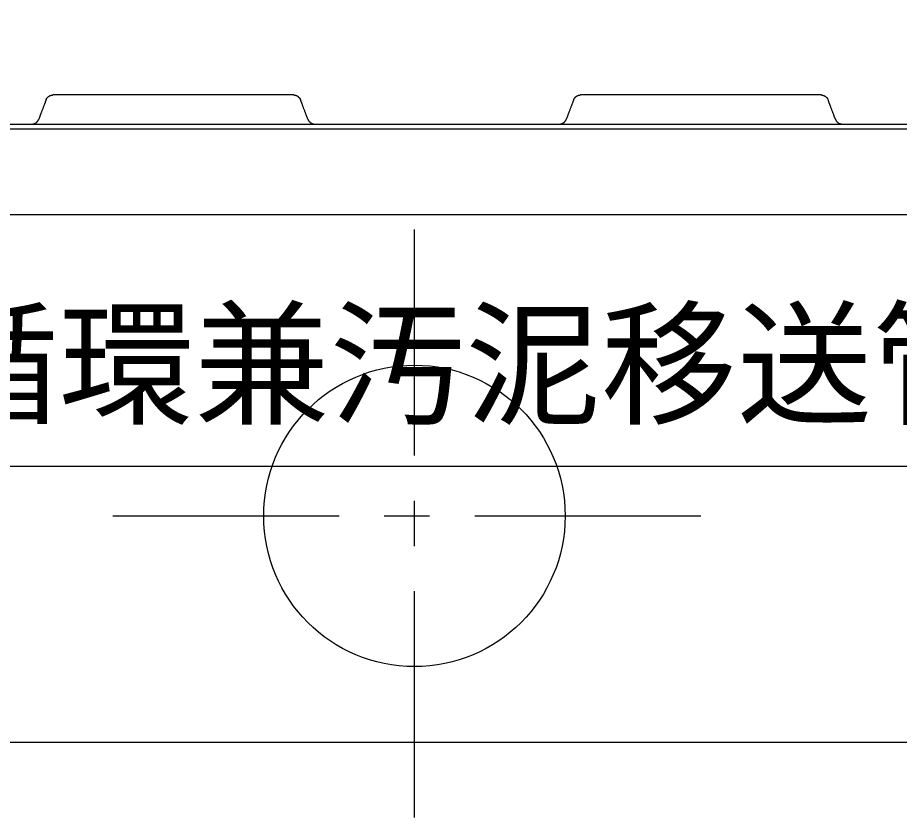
# Model space of a CAD drawing. Units: millimetres, scale not verified. Extents: x -23521 to 8910, y -6308 to 6308.
# Drawn here: x -4629 to -4044, y -207 to 323 of the extents above; entities that cross this region are included whole.
import ezdxf
from ezdxf.enums import TextEntityAlignment as Align

# ---------------------------------------------------------------- set-up
doc = ezdxf.new("R2010")
doc.units = ezdxf.units.MM
doc.header["$LTSCALE"] = 30
doc.linetypes.add('CHAIN1', pattern=[8, 5, -1, 1, -1])
for name, color, linetype, lineweight in [('0-1_空気管', 3, 'Continuous', 25), ('0-E_機器', 2, 'Continuous', 25), ('0-F_08', 2, 'CHAIN1', 25)]:
    doc.layers.add(name, color=color, linetype=linetype, lineweight=lineweight)
doc.styles.add('ＭＳ ゴシック', font='')
doc.styles.get('ＭＳ ゴシック').set_extended_font_data('MS Gothic')

msp = doc.modelspace()

# ---------------------------------------------------------------- linework, layer by layer
at = {"layer": '0-1_空気管'}
for p, q in [((-4445.63, 271.82), (-4605.62, 271.82)), ((-4095.63, 271.82), (-4255.62, 271.82)), ((-4441.03, 268.07), (-4441.23, 268.58)), ((-4764.48, 252.53), (-3956.82, 252.53)), ((-4264.71, 256.27), (-4264.9, 255.77)), ((-5689.26, 192.53), (-3042.03, 192.53)), ((-3982.72, 25.4), (-4976.79, 25.4))]:
    msp.add_line(p, q, dxfattribs=at)
for points in [[(-4610.07, 268.58), (-4610.03, 268.68), (-4610.01, 268.72), (-4609.99, 268.77), (-4609.97, 268.83), (-4609.94, 268.9), (-4609.92, 268.97), (-4609.88, 269.03), (-4609.85, 269.11), (-4609.82, 269.18), (-4609.78, 269.25), (-4609.74, 269.33), (-4609.69, 269.4), (-4609.65, 269.48), (-4609.6, 269.56), (-4609.54, 269.64), (-4609.47, 269.72), (-4609.4, 269.81), (-4609.32, 269.91), (-4609.23, 270.01), (-4609.14, 270.12), (-4609.04, 270.22), (-4608.94, 270.32), (-4608.85, 270.43), (-4608.75, 270.52), (-4608.66, 270.61), (-4608.57, 270.69), (-4608.49, 270.76), (-4608.41, 270.83), (-4608.33, 270.89), (-4608.25, 270.94), (-4608.17, 270.99), (-4608.09, 271.04), (-4608, 271.1), (-4607.91, 271.14), (-4607.71, 271.25), (-4607.61, 271.29), (-4607.42, 271.38), (-4607.33, 271.42), (-4607.24, 271.46)], [(-4607.24, 271.46), (-4607.17, 271.49), (-4607.1, 271.52), (-4607.04, 271.54), (-4606.98, 271.56), (-4606.87, 271.6), (-4606.81, 271.61), (-4606.75, 271.63), (-4606.68, 271.65), (-4606.61, 271.67), (-4606.53, 271.68), (-4606.45, 271.7), (-4606.38, 271.72), (-4606.3, 271.73), (-4606.23, 271.75), (-4606.16, 271.76), (-4606.1, 271.77), (-4606.04, 271.78), (-4605.99, 271.79), (-4605.93, 271.79), (-4605.88, 271.8), (-4605.84, 271.8), (-4605.79, 271.81), (-4605.75, 271.81), (-4605.7, 271.81), (-4605.66, 271.81), (-4605.62, 271.82)], [(-4445.63, 271.82), (-4445.56, 271.81), (-4445.41, 271.81), (-4445.25, 271.79), (-4445.17, 271.79), (-4445.09, 271.77), (-4445.01, 271.76), (-4444.92, 271.74), (-4444.83, 271.72), (-4444.73, 271.7), (-4444.63, 271.66), (-4444.51, 271.63), (-4444.39, 271.59), (-4444.27, 271.54), (-4444.14, 271.49), (-4444.01, 271.44), (-4443.88, 271.38), (-4443.75, 271.33), (-4443.63, 271.27), (-4443.51, 271.22), (-4443.41, 271.16), (-4443.31, 271.11), (-4443.22, 271.06), (-4443.14, 271.01), (-4443.06, 270.95), (-4442.98, 270.9), (-4442.91, 270.84), (-4442.83, 270.77), (-4442.75, 270.71), (-4442.5, 270.48), (-4442.43, 270.4), (-4442.35, 270.33), (-4442.28, 270.26), (-4442.22, 270.2), (-4442.16, 270.14), (-4442.11, 270.08), (-4442.07, 270.03), (-4441.99, 269.94), (-4441.96, 269.89), (-4441.92, 269.84)], [(-4441.92, 269.84), (-4441.88, 269.79), (-4441.84, 269.73), (-4441.8, 269.67), (-4441.76, 269.6), (-4441.71, 269.54), (-4441.67, 269.47), (-4441.63, 269.41), (-4441.59, 269.35), (-4441.55, 269.29), (-4441.52, 269.23), (-4441.49, 269.18), (-4441.46, 269.13), (-4441.42, 269.04), (-4441.4, 269), (-4441.38, 268.96), (-4441.34, 268.87), (-4441.32, 268.83), (-4441.31, 268.79), (-4441.28, 268.72), (-4441.27, 268.69), (-4441.26, 268.66), (-4441.23, 268.58)], [(-4260.07, 268.58), (-4260.03, 268.68), (-4260.01, 268.72), (-4259.99, 268.77), (-4259.97, 268.83), (-4259.94, 268.9), (-4259.92, 268.97), (-4259.89, 269.03), (-4259.85, 269.11), (-4259.78, 269.25), (-4259.74, 269.33), (-4259.7, 269.4), (-4259.65, 269.48), (-4259.59, 269.56), (-4259.54, 269.64), (-4259.47, 269.72), (-4259.4, 269.81), (-4259.32, 269.91), (-4259.23, 270.01), (-4259.14, 270.12), (-4259.04, 270.22), (-4258.94, 270.32), (-4258.84, 270.43), (-4258.75, 270.52), (-4258.66, 270.61), (-4258.57, 270.69), (-4258.49, 270.76), (-4258.41, 270.83), (-4258.33, 270.89), (-4258.25, 270.94), (-4258.17, 270.99), (-4258.09, 271.04), (-4258, 271.1), (-4257.91, 271.14), (-4257.71, 271.25), (-4257.61, 271.29), (-4257.51, 271.34), (-4257.42, 271.38), (-4257.33, 271.42), (-4257.25, 271.46)], [(-4257.25, 271.46), (-4257.17, 271.49), (-4257.1, 271.52), (-4257.04, 271.54), (-4256.98, 271.56), (-4256.81, 271.61), (-4256.75, 271.63), (-4256.68, 271.65), (-4256.61, 271.67), (-4256.53, 271.68), (-4256.46, 271.7), (-4256.38, 271.72), (-4256.3, 271.73), (-4256.23, 271.75), (-4256.16, 271.76), (-4256.1, 271.77), (-4256.04, 271.78), (-4255.99, 271.79), (-4255.93, 271.79), (-4255.89, 271.8), (-4255.84, 271.8), (-4255.7, 271.81), (-4255.66, 271.81), (-4255.62, 271.82)], [(-4095.63, 271.82), (-4095.56, 271.81), (-4095.49, 271.81), (-4095.41, 271.81), (-4095.33, 271.8), (-4095.25, 271.79), (-4095.17, 271.79), (-4095.09, 271.77), (-4095.01, 271.76), (-4094.92, 271.74), (-4094.83, 271.72), (-4094.73, 271.7), (-4094.63, 271.66), (-4094.51, 271.63), (-4094.4, 271.59), (-4094.27, 271.54), (-4094.14, 271.49), (-4094.01, 271.44), (-4093.88, 271.38), (-4093.75, 271.33), (-4093.63, 271.27), (-4093.51, 271.22), (-4093.41, 271.16), (-4093.31, 271.11), (-4093.22, 271.06), (-4093.14, 271.01), (-4092.98, 270.9), (-4092.91, 270.84), (-4092.83, 270.77), (-4092.75, 270.71), (-4092.5, 270.48), (-4092.43, 270.4), (-4092.35, 270.33), (-4092.28, 270.26), (-4092.22, 270.2), (-4092.16, 270.14), (-4092.11, 270.08), (-4092.07, 270.03), (-4091.99, 269.94), (-4091.95, 269.89)], [(-4091.95, 269.89), (-4091.92, 269.84), (-4091.88, 269.79), (-4091.84, 269.73), (-4091.8, 269.67), (-4091.67, 269.47), (-4091.63, 269.41), (-4091.59, 269.35), (-4091.56, 269.29), (-4091.52, 269.23), (-4091.49, 269.18), (-4091.44, 269.08), (-4091.42, 269.04), (-4091.4, 269), (-4091.38, 268.96), (-4091.36, 268.91), (-4091.34, 268.87), (-4091.32, 268.83), (-4091.31, 268.79), (-4091.29, 268.76), (-4091.28, 268.72), (-4091.27, 268.69), (-4091.26, 268.66), (-4091.23, 268.58)], [(-4610.07, 268.58), (-4610.2, 268.22), (-4610.26, 268.07), (-4610.32, 267.89), (-4610.4, 267.69), (-4610.49, 267.47), (-4610.58, 267.23), (-4610.67, 266.97), (-4610.77, 266.71), (-4610.87, 266.45), (-4610.97, 266.18), (-4611.07, 265.91), (-4611.18, 265.63), (-4611.29, 265.33), (-4611.41, 265.02), (-4611.53, 264.69), (-4611.67, 264.34), (-4611.81, 263.95), (-4611.97, 263.54), (-4612.14, 263.1), (-4612.31, 262.64), (-4612.48, 262.17), (-4612.66, 261.71), (-4612.83, 261.25), (-4613, 260.81), (-4613.16, 260.39), (-4613.3, 260.01), (-4613.44, 259.66), (-4613.56, 259.33), (-4613.68, 259.01), (-4613.79, 258.72), (-4613.89, 258.44), (-4614, 258.17), (-4614.1, 257.9), (-4614.2, 257.64), (-4614.3, 257.38), (-4614.39, 257.12), (-4614.48, 256.88), (-4614.57, 256.66), (-4614.64, 256.45)], [(-4436.39, 255.77), (-4436.52, 256.13), (-4436.58, 256.27), (-4436.65, 256.45), (-4436.72, 256.66), (-4436.81, 256.88), (-4436.9, 257.12), (-4437, 257.38), (-4437.1, 257.64), (-4437.19, 257.9), (-4437.3, 258.17), (-4437.4, 258.44), (-4437.5, 258.72), (-4437.61, 259.02), (-4437.73, 259.33), (-4437.86, 259.66), (-4437.99, 260.01), (-4438.14, 260.39), (-4438.29, 260.81), (-4438.46, 261.25), (-4438.63, 261.71), (-4438.81, 262.17), (-4438.98, 262.64), (-4439.16, 263.1), (-4439.32, 263.54), (-4439.48, 263.95), (-4439.62, 264.34), (-4439.76, 264.69), (-4439.88, 265.02), (-4440, 265.33), (-4440.11, 265.63), (-4440.22, 265.91), (-4440.32, 266.18), (-4440.42, 266.45), (-4440.62, 266.97), (-4440.71, 267.23), (-4440.81, 267.47), (-4440.89, 267.69), (-4440.97, 267.89), (-4441.03, 268.07)], [(-4260.07, 268.58), (-4260.2, 268.22), (-4260.26, 268.07), (-4260.32, 267.89), (-4260.4, 267.69), (-4260.49, 267.47), (-4260.58, 267.23), (-4260.67, 266.97), (-4260.77, 266.71), (-4260.87, 266.45), (-4261.08, 265.91), (-4261.18, 265.63), (-4261.29, 265.33), (-4261.41, 265.02), (-4261.53, 264.69), (-4261.67, 264.34), (-4261.81, 263.95), (-4261.97, 263.54), (-4262.14, 263.1), (-4262.31, 262.64), (-4262.48, 262.17), (-4262.66, 261.71), (-4262.83, 261.25), (-4263, 260.81), (-4263.16, 260.39), (-4263.3, 260.01), (-4263.43, 259.66), (-4263.56, 259.33), (-4263.68, 259.01), (-4263.79, 258.72), (-4263.89, 258.44), (-4264, 258.17), (-4264.1, 257.9), (-4264.2, 257.64), (-4264.3, 257.38), (-4264.39, 257.12), (-4264.48, 256.88), (-4264.57, 256.66), (-4264.64, 256.45), (-4264.71, 256.27)], [(-4090.97, 267.89), (-4091.03, 268.07), (-4091.23, 268.58)], [(-4086.39, 255.77), (-4086.52, 256.13), (-4086.58, 256.27), (-4086.65, 256.45), (-4086.73, 256.66), (-4086.81, 256.88), (-4086.9, 257.12), (-4087, 257.38), (-4087.09, 257.64), (-4087.2, 257.9), (-4087.3, 258.17), (-4087.4, 258.44), (-4087.51, 258.72), (-4087.62, 259.02), (-4087.73, 259.33), (-4087.86, 259.66), (-4087.99, 260.01), (-4088.14, 260.39), (-4088.29, 260.81), (-4088.46, 261.25), (-4088.63, 261.71), (-4088.81, 262.17), (-4088.98, 262.64), (-4089.16, 263.1), (-4089.32, 263.54), (-4089.48, 263.95), (-4089.62, 264.34), (-4089.76, 264.69), (-4089.88, 265.02), (-4090, 265.33), (-4090.11, 265.63), (-4090.21, 265.91), (-4090.32, 266.18), (-4090.42, 266.45), (-4090.52, 266.71), (-4090.62, 266.97), (-4090.72, 267.23), (-4090.81, 267.47), (-4090.89, 267.69), (-4090.97, 267.89)], [(-4619.31, 252.53), (-4619.24, 252.53), (-4619.17, 252.54), (-4619.09, 252.54), (-4619.01, 252.55), (-4618.93, 252.55), (-4618.85, 252.56), (-4618.77, 252.57), (-4618.68, 252.59), (-4618.6, 252.61), (-4618.5, 252.63), (-4618.41, 252.65), (-4618.3, 252.68), (-4618.19, 252.72), (-4618.07, 252.76), (-4617.95, 252.81), (-4617.82, 252.86), (-4617.69, 252.91), (-4617.55, 252.96), (-4617.43, 253.02), (-4617.31, 253.07), (-4617.19, 253.13), (-4617.09, 253.18), (-4616.99, 253.23), (-4616.9, 253.28), (-4616.82, 253.34), (-4616.66, 253.45), (-4616.58, 253.51), (-4616.5, 253.57), (-4616.42, 253.64), (-4616.18, 253.87), (-4616.1, 253.94), (-4616.03, 254.02), (-4615.96, 254.09), (-4615.9, 254.15), (-4615.84, 254.21), (-4615.79, 254.27), (-4615.75, 254.31), (-4615.67, 254.41), (-4615.6, 254.51)], [(-4615.6, 254.51), (-4615.56, 254.56), (-4615.52, 254.62), (-4615.48, 254.68), (-4615.39, 254.81), (-4615.35, 254.87), (-4615.27, 255), (-4615.23, 255.06), (-4615.2, 255.12), (-4615.14, 255.22), (-4615.12, 255.26), (-4615.09, 255.31), (-4615.05, 255.39), (-4615.03, 255.43), (-4615.02, 255.47), (-4615, 255.52), (-4614.98, 255.56), (-4614.97, 255.59), (-4614.96, 255.63), (-4614.94, 255.66), (-4614.93, 255.69), (-4614.9, 255.77)], [(-4614.64, 256.45), (-4614.71, 256.27), (-4614.9, 255.77)], [(-4436.39, 255.77), (-4436.35, 255.67), (-4436.33, 255.62), (-4436.32, 255.57), (-4436.29, 255.51), (-4436.27, 255.45), (-4436.24, 255.38), (-4436.21, 255.31), (-4436.17, 255.24), (-4436.14, 255.17), (-4436.1, 255.09), (-4436.06, 255.02), (-4436.02, 254.95), (-4435.97, 254.87), (-4435.92, 254.79), (-4435.86, 254.71), (-4435.79, 254.63), (-4435.72, 254.53), (-4435.64, 254.44), (-4435.55, 254.33), (-4435.46, 254.23), (-4435.36, 254.12), (-4435.27, 254.02), (-4435.17, 253.92), (-4435.07, 253.83), (-4434.98, 253.74), (-4434.9, 253.66), (-4434.81, 253.59), (-4434.73, 253.52), (-4434.66, 253.46), (-4434.58, 253.41), (-4434.5, 253.35), (-4434.41, 253.3), (-4434.33, 253.25), (-4434.13, 253.15), (-4434.04, 253.1), (-4433.93, 253.05), (-4433.83, 253.01), (-4433.74, 252.96), (-4433.65, 252.92)], [(-4433.65, 252.92), (-4433.57, 252.89), (-4433.49, 252.86), (-4433.43, 252.83), (-4433.36, 252.81), (-4433.31, 252.79), (-4433.19, 252.75), (-4433.13, 252.73), (-4433.07, 252.72), (-4433, 252.7), (-4432.93, 252.68), (-4432.86, 252.67), (-4432.78, 252.65), (-4432.7, 252.63), (-4432.55, 252.6), (-4432.42, 252.58), (-4432.36, 252.57), (-4432.31, 252.56), (-4432.26, 252.55), (-4432.21, 252.55), (-4432.16, 252.54), (-4432.03, 252.53), (-4431.98, 252.53), (-4431.94, 252.53)], [(-4269.31, 252.53), (-4269.24, 252.53), (-4269.17, 252.54), (-4269.09, 252.54), (-4269.01, 252.55), (-4268.93, 252.55), (-4268.85, 252.56), (-4268.77, 252.57), (-4268.68, 252.59), (-4268.59, 252.61), (-4268.5, 252.63), (-4268.41, 252.65), (-4268.3, 252.68), (-4268.19, 252.72), (-4268.07, 252.76), (-4267.95, 252.81), (-4267.82, 252.86), (-4267.69, 252.91), (-4267.55, 252.96), (-4267.43, 253.02), (-4267.3, 253.07), (-4267.19, 253.13), (-4267.09, 253.18), (-4266.99, 253.23), (-4266.9, 253.28), (-4266.82, 253.34), (-4266.74, 253.39), (-4266.66, 253.45), (-4266.58, 253.51), (-4266.5, 253.57), (-4266.43, 253.64), (-4266.34, 253.72), (-4266.18, 253.87), (-4266.1, 253.94), (-4266.03, 254.02), (-4265.96, 254.09), (-4265.89, 254.15), (-4265.84, 254.21), (-4265.79, 254.27), (-4265.71, 254.36)], [(-4265.71, 254.36), (-4265.63, 254.46), (-4265.59, 254.51), (-4265.56, 254.56), (-4265.52, 254.62), (-4265.48, 254.68), (-4265.43, 254.74), (-4265.35, 254.87), (-4265.31, 254.94), (-4265.27, 255), (-4265.23, 255.06), (-4265.2, 255.12), (-4265.17, 255.17), (-4265.14, 255.22), (-4265.09, 255.31), (-4265.07, 255.35), (-4265.05, 255.39), (-4265.04, 255.43), (-4265, 255.52), (-4264.99, 255.56), (-4264.96, 255.63), (-4264.94, 255.66), (-4264.93, 255.69), (-4264.9, 255.77)], [(-4086.39, 255.77), (-4086.35, 255.67), (-4086.34, 255.62), (-4086.31, 255.57), (-4086.29, 255.51), (-4086.27, 255.45), (-4086.24, 255.38), (-4086.17, 255.24), (-4086.14, 255.17), (-4086.06, 255.02), (-4086.02, 254.95), (-4085.97, 254.87), (-4085.92, 254.79), (-4085.86, 254.71), (-4085.8, 254.63), (-4085.72, 254.53), (-4085.64, 254.44), (-4085.55, 254.33), (-4085.46, 254.23), (-4085.36, 254.12), (-4085.26, 254.02), (-4085.17, 253.92), (-4085.07, 253.83), (-4084.98, 253.74), (-4084.9, 253.66), (-4084.81, 253.59), (-4084.73, 253.52), (-4084.58, 253.41), (-4084.5, 253.35), (-4084.41, 253.3), (-4084.33, 253.25), (-4084.23, 253.2), (-4084.03, 253.1), (-4083.94, 253.05), (-4083.84, 253.01), (-4083.74, 252.96), (-4083.65, 252.92), (-4083.57, 252.89), (-4083.49, 252.86), (-4083.43, 252.83)], [(-4083.43, 252.83), (-4083.36, 252.81), (-4083.31, 252.79), (-4083.19, 252.75), (-4083.13, 252.73), (-4083.07, 252.72), (-4083, 252.7), (-4082.93, 252.68), (-4082.86, 252.67), (-4082.78, 252.65), (-4082.7, 252.63), (-4082.63, 252.62), (-4082.56, 252.6), (-4082.49, 252.59), (-4082.42, 252.58), (-4082.36, 252.57), (-4082.31, 252.56), (-4082.26, 252.55), (-4082.21, 252.55), (-4082.16, 252.54), (-4082.11, 252.54), (-4082.07, 252.54), (-4082.03, 252.53), (-4081.98, 252.53), (-4081.94, 252.53)], [(-4764.49, 249.33), (-3956.8, 249.33)]]:
    msp.add_lwpolyline(points, dxfattribs=at)
at = {"layer": '0-E_機器'}
msp.add_lwpolyline([(-5910.66, 1682.53), (-5910.66, -157.47), (-2820.63, -157.47)], dxfattribs=at)
at = {"layer": '0-F_08'}
for p, q in [((-4365.66, -207.47), (-4365.66, 192.53)), ((-4565.66, -7.47), (-4165.66, -7.47))]:
    msp.add_line(p, q, dxfattribs=at)
at = {"layer": '0-F_08', "linetype": 'Continuous'}
msp.add_circle((-4365.66, -7.47), 100, dxfattribs=at)

# ---------------------------------------------------------------- texts
at = {"layer": '0-1_空気管', "color": 4, "style": 'ＭＳ ゴシック'}
msp.add_text('硝化液循環兼汚泥移送管', height=65.98, dxfattribs=at).set_placement((-4961.79, 40.4), align=Align.BOTTOM_LEFT)

doc.saveas('drawing.dxf')
